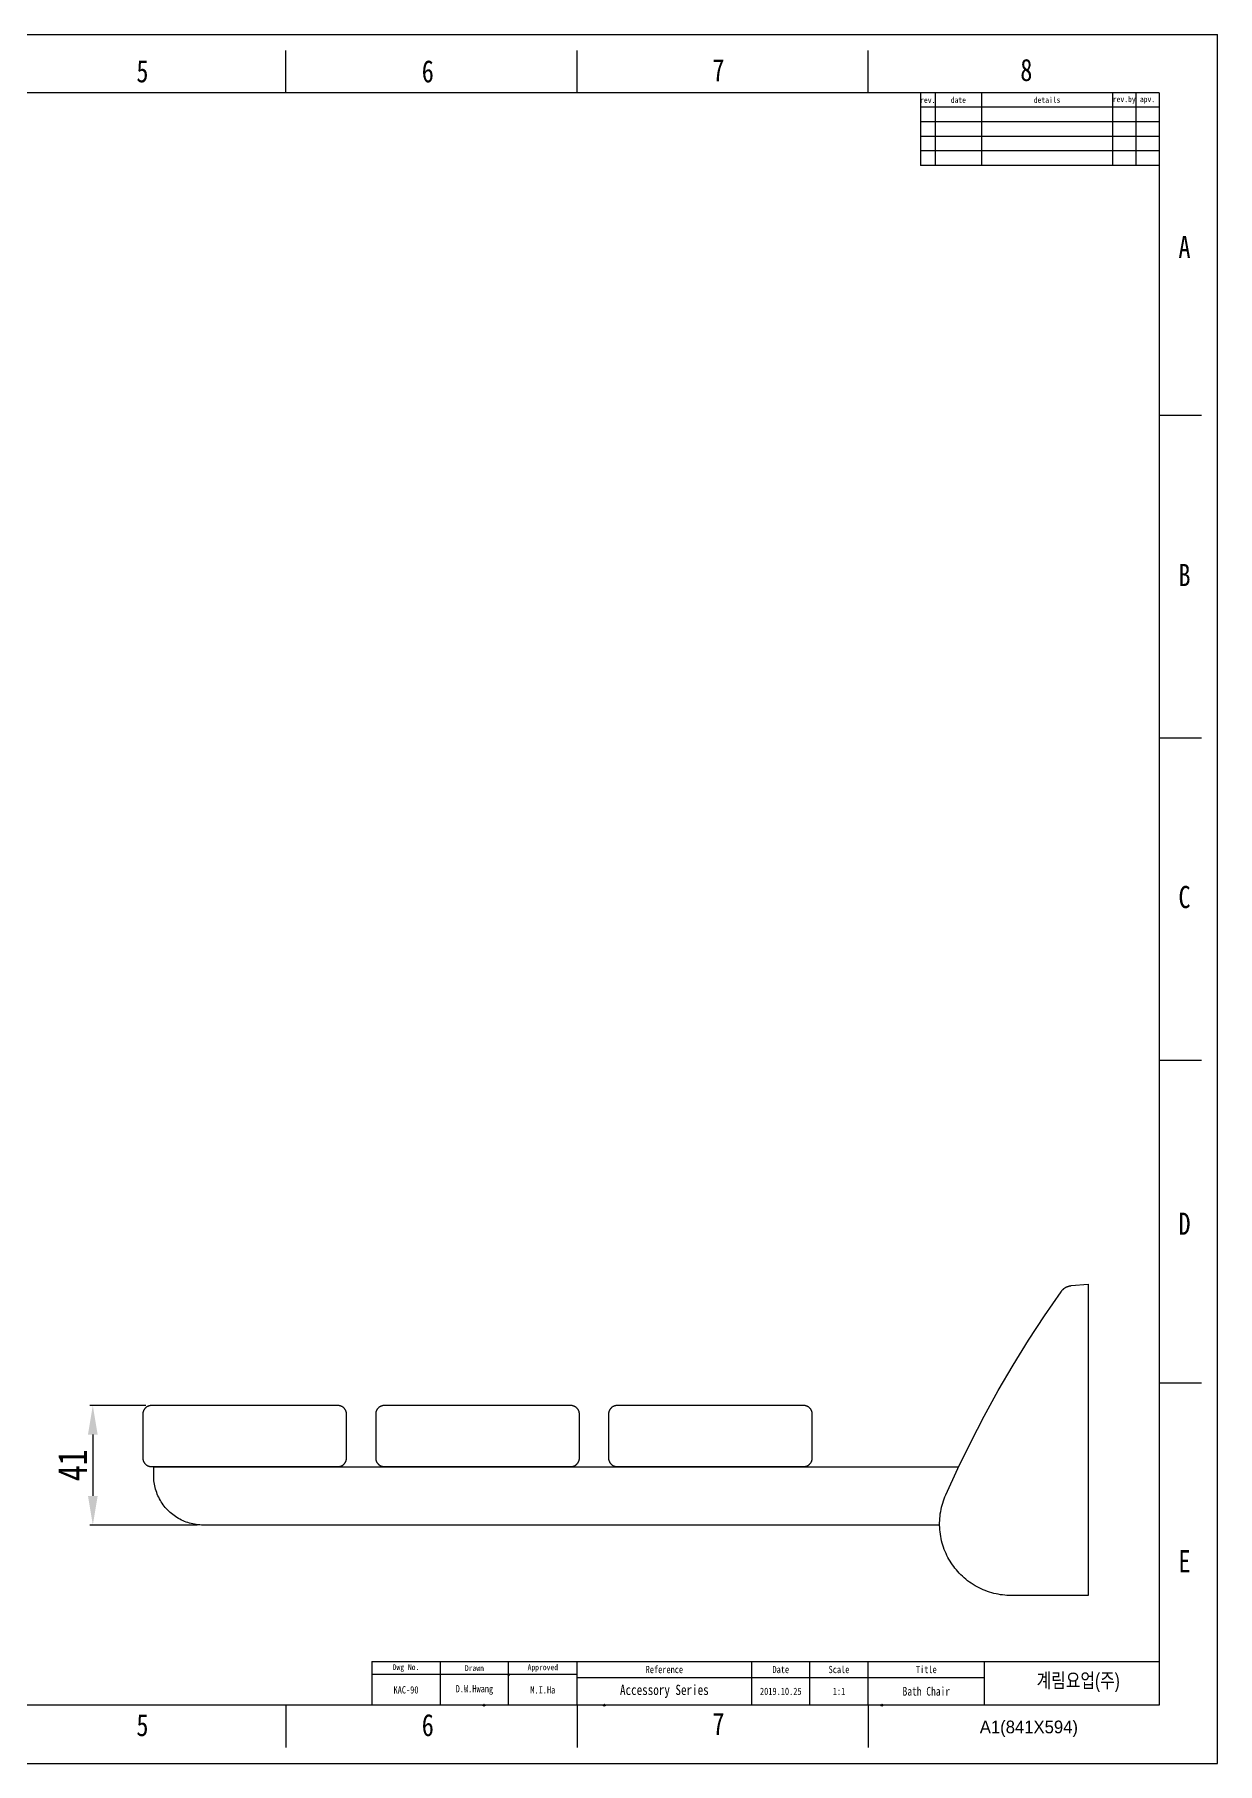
# Model space of a CAD drawing. Header units: millimetres. Extents: x 2782 to 3622, y -1206 to -612.
# Drawn here: x 3215 to 3622, y -1206 to -612 of the extents above; entities that cross this region are included whole.
import ezdxf

# ---------------------------------------------------------------- set-up
doc = ezdxf.new("R2010")
doc.units = ezdxf.units.MM
doc.header["$LTSCALE"] = 32.67
doc.header["$PDMODE"] = 3
doc.header["$PDSIZE"] = 0.3
doc.linetypes.add('CENTERX2', pattern=[101.6, 63.5, -12.7, 12.7, -12.7])
doc.layers.get('0').update_dxf_attribs({"linetype": 'CONTINUOUS'})
doc.layers.get('Defpoints').update_dxf_attribs({"linetype": 'CONTINUOUS'})
for name, color, linetype in [('5', 2, 'CONTINUOUS'), ('FORM', 7, 'CONTINUOUS'), ('TEXT', 2, 'CONTINUOUS')]:
    doc.layers.add(name, color=color, linetype=linetype)
doc.styles.add('ROMANS', font='Gulim.ttf')
doc.styles.get("Standard").update_dxf_attribs({"font": 'txt', "width": 0.8})
doc.dimstyles.new('DIMSTYLE_1', dxfattribs={"dimtxt": 3.5, "dimasz": 3.5, "dimexe": 1, "dimexo": 1, "dimgap": 1, "dimtad": 1, "dimzin": 0, "dimdsep": 46, "dimtxsty": 'Standard', "dimcen": 0, "dimclrd": 5, "dimclre": 5, "dimazin": 0, "dimtp": 0.3, "dimtm": 0.3, "dimtfac": 1, "dimtofl": 0, "dimtmove": 0, "dimatfit": 3, "dimfxl": 0, "dimtolj": 1, "dimtzin": 0, "dimarcsym": 0})

# ---------------------------------------------------------------- blocks, each defined once
blk = doc.blocks.new('*D334')
at = {"color": 3, "lineweight": -2}
for p, q in [((3253.39, -1083.48), (3234.22, -1083.48)), ((3235.22, -1093.48), (3235.22, -1114.56)), ((3271.13, -1124.56), (3234.22, -1124.56))]:
    blk.add_line(p, q, dxfattribs=at)
at = {"color": 3}
for points in [[(3233.55, -1093.48), (3236.88, -1093.48), (3235.22, -1083.48)], [(3233.55, -1114.56), (3236.88, -1114.56), (3235.22, -1124.56)]]:
    blk.add_solid(points, dxfattribs=at)
at = {"layer": 'Defpoints', "color": 0}
for p in [(3255.39, -1083.48), (3235.22, -1124.56), (3273.13, -1124.56)]:
    blk.add_point(p, dxfattribs=at)
at = {"color": 3, "insert": (3228.22, -1104.02), "char_height": 10, "attachment_point": 5, "rotation": 90}
blk.add_mtext('\\A1;41', dxfattribs=at)

msp = doc.modelspace()

# ---------------------------------------------------------------- linework, layer by layer
at = {"color": 7, "linetype": 'Continuous'}
for p, q in [((2781.57, -612.45), (3621.56, -612.45)), ((3621.56, -1206.45), (3621.56, -612.45)), ((3301.57, -632.45), (3301.57, -617.92)), ((3401.57, -632.45), (3401.57, -617.92)), ((3501.57, -632.45), (3501.57, -617.92)), ((3601.56, -632.45), (2801.57, -632.45)), ((3601.57, -743.25), (3616.1, -743.25)), ((3601.57, -854.05), (3616.1, -854.05)), ((3601.57, -964.85), (3616.11, -964.85)), ((3601.57, -1075.65), (3616.11, -1075.65)), ((3301.57, -1186.45), (3301.57, -1200.99)), ((3401.57, -1186.45), (3401.57, -1200.99)), ((3501.57, -1186.45), (3501.57, -1200.99)), ((2781.57, -1206.45), (3621.56, -1206.45))]:
    msp.add_line(p, q, dxfattribs=at)
at = {"linetype": 'Continuous'}
for p, q in [((3601.56, -632.45), (3601.56, -1186.45)), ((3601.56, -1186.45), (2801.57, -1186.45))]:
    msp.add_line(p, q, dxfattribs=at)
for p, q in [((3562.13, -1052.65), (3567.83, -1044.38)), ((3567.83, -1044.38), (3567.9, -1044.27)), ((3567.9, -1044.27), (3567.98, -1044.17)), ((3567.98, -1044.17), (3568.07, -1044.06)), ((3568.07, -1044.06), (3568.15, -1043.96)), ((3568.15, -1043.96), (3568.24, -1043.86)), ((3568.24, -1043.86), (3568.34, -1043.77)), ((3568.34, -1043.77), (3568.43, -1043.67)), ((3568.43, -1043.67), (3568.53, -1043.58)), ((3568.53, -1043.58), (3568.63, -1043.49)), ((3568.63, -1043.49), (3568.73, -1043.4)), ((3568.73, -1043.4), (3568.84, -1043.32)), ((3568.84, -1043.32), (3568.95, -1043.24)), ((3568.95, -1043.24), (3569.06, -1043.16)), ((3569.06, -1043.16), (3569.17, -1043.08)), ((3569.17, -1043.08), (3569.29, -1043.01)), ((3569.29, -1043.01), (3569.41, -1042.94)), ((3569.41, -1042.94), (3569.53, -1042.87)), ((3569.53, -1042.87), (3569.65, -1042.81)), ((3569.65, -1042.81), (3569.77, -1042.75)), ((3569.77, -1042.75), (3569.89, -1042.69)), ((3569.89, -1042.69), (3570.02, -1042.64)), ((3570.02, -1042.64), (3570.15, -1042.59)), ((3570.15, -1042.59), (3570.27, -1042.54)), ((3570.27, -1042.54), (3570.4, -1042.5)), ((3570.4, -1042.5), (3570.53, -1042.46)), ((3570.53, -1042.46), (3570.66, -1042.42)), ((3570.66, -1042.42), (3570.79, -1042.39)), ((3570.79, -1042.39), (3570.92, -1042.36)), ((3570.92, -1042.36), (3571.05, -1042.34)), ((3571.05, -1042.34), (3571.18, -1042.32)), ((3571.18, -1042.32), (3571.31, -1042.3)), ((3571.31, -1042.3), (3577.13, -1041.76)), ((3577.13, -1041.76), (3577.13, -1148.76)), ((3556.64, -1061.06), (3562.13, -1052.65)), ((3551.35, -1069.62), (3556.64, -1061.06)), ((3546.28, -1078.3), (3551.35, -1069.62)), ((3541.43, -1087.12), (3546.28, -1078.3)), ((3252.4, -1086.18), (3252.39, -1086.28)), ((3252.39, -1086.28), (3252.39, -1086.38)), ((3252.39, -1086.38), (3252.39, -1086.48)), ((3252.39, -1086.48), (3252.39, -1101.48)), ((3252.41, -1086.07), (3252.4, -1086.18)), ((3252.43, -1085.97), (3252.41, -1086.07)), ((3252.45, -1085.87), (3252.43, -1085.97)), ((3252.47, -1085.77), (3252.45, -1085.87)), ((3252.5, -1085.67), (3252.47, -1085.77)), ((3252.53, -1085.57), (3252.5, -1085.67)), ((3252.56, -1085.48), (3252.53, -1085.57)), ((3252.6, -1085.38), (3252.56, -1085.48)), ((3252.63, -1085.29), (3252.6, -1085.38)), ((3252.68, -1085.19), (3252.63, -1085.29)), ((3252.72, -1085.1), (3252.68, -1085.19)), ((3252.77, -1085.01), (3252.72, -1085.1)), ((3252.82, -1084.92), (3252.77, -1085.01)), ((3252.88, -1084.84), (3252.82, -1084.92)), ((3252.94, -1084.75), (3252.88, -1084.84)), ((3253, -1084.67), (3252.94, -1084.75)), ((3253.06, -1084.59), (3253, -1084.67)), ((3253.13, -1084.51), (3253.06, -1084.59)), ((3253.19, -1084.43), (3253.13, -1084.51)), ((3253.27, -1084.36), (3253.19, -1084.43)), ((3253.34, -1084.29), (3253.27, -1084.36)), ((3253.41, -1084.22), (3253.34, -1084.29)), ((3253.49, -1084.16), (3253.41, -1084.22)), ((3253.57, -1084.09), (3253.49, -1084.16)), ((3253.66, -1084.03), (3253.57, -1084.09)), ((3253.74, -1083.97), (3253.66, -1084.03)), ((3253.83, -1083.92), (3253.74, -1083.97)), ((3253.92, -1083.87), (3253.83, -1083.92)), ((3254.01, -1083.82), (3253.92, -1083.87)), ((3254.1, -1083.77), (3254.01, -1083.82)), ((3254.19, -1083.73), (3254.1, -1083.77)), ((3254.29, -1083.69), (3254.19, -1083.73)), ((3254.38, -1083.66), (3254.29, -1083.69)), ((3254.48, -1083.62), (3254.38, -1083.66)), ((3254.58, -1083.59), (3254.48, -1083.62)), ((3254.68, -1083.57), (3254.58, -1083.59)), ((3254.78, -1083.55), (3254.68, -1083.57)), ((3254.88, -1083.53), (3254.78, -1083.55)), ((3254.98, -1083.51), (3254.88, -1083.53)), ((3255.08, -1083.5), (3254.98, -1083.51)), ((3255.18, -1083.49), (3255.08, -1083.5)), ((3255.28, -1083.48), (3255.18, -1083.49)), ((3255.39, -1083.48), (3255.28, -1083.48)), ((3319.39, -1083.48), (3255.39, -1083.48)), ((3319.49, -1083.48), (3319.39, -1083.48)), ((3319.59, -1083.49), (3319.49, -1083.48)), ((3319.69, -1083.5), (3319.59, -1083.49)), ((3319.79, -1083.51), (3319.69, -1083.5)), ((3319.9, -1083.53), (3319.79, -1083.51)), ((3320, -1083.55), (3319.9, -1083.53)), ((3320.1, -1083.57), (3320, -1083.55)), ((3320.2, -1083.59), (3320.1, -1083.57)), ((3320.29, -1083.62), (3320.2, -1083.59)), ((3320.39, -1083.66), (3320.29, -1083.62)), ((3320.49, -1083.69), (3320.39, -1083.66)), ((3320.58, -1083.73), (3320.49, -1083.69)), ((3320.67, -1083.77), (3320.58, -1083.73)), ((3320.77, -1083.82), (3320.67, -1083.77)), ((3320.86, -1083.87), (3320.77, -1083.82)), ((3320.95, -1083.92), (3320.86, -1083.87)), ((3321.03, -1083.97), (3320.95, -1083.92)), ((3321.12, -1084.03), (3321.03, -1083.97)), ((3321.2, -1084.09), (3321.12, -1084.03)), ((3321.28, -1084.16), (3321.2, -1084.09)), ((3321.36, -1084.22), (3321.28, -1084.16)), ((3321.43, -1084.29), (3321.36, -1084.22)), ((3321.51, -1084.36), (3321.43, -1084.29)), ((3321.58, -1084.43), (3321.51, -1084.36)), ((3321.65, -1084.51), (3321.58, -1084.43)), ((3321.71, -1084.59), (3321.65, -1084.51)), ((3321.78, -1084.67), (3321.71, -1084.59)), ((3321.84, -1084.75), (3321.78, -1084.67)), ((3321.9, -1084.84), (3321.84, -1084.75)), ((3321.95, -1084.92), (3321.9, -1084.84)), ((3322, -1085.01), (3321.95, -1084.92)), ((3322.05, -1085.1), (3322, -1085.01)), ((3322.1, -1085.19), (3322.05, -1085.1)), ((3322.14, -1085.29), (3322.1, -1085.19)), ((3322.18, -1085.38), (3322.14, -1085.29)), ((3322.21, -1085.48), (3322.18, -1085.38)), ((3322.25, -1085.57), (3322.21, -1085.48)), ((3322.28, -1085.67), (3322.25, -1085.57)), ((3322.3, -1085.77), (3322.28, -1085.67)), ((3322.32, -1085.87), (3322.3, -1085.77)), ((3322.34, -1085.97), (3322.32, -1085.87)), ((3322.36, -1086.07), (3322.34, -1085.97)), ((3322.37, -1086.18), (3322.36, -1086.07)), ((3322.38, -1086.28), (3322.37, -1086.18)), ((3322.38, -1086.38), (3322.38, -1086.28)), ((3322.39, -1086.48), (3322.38, -1086.38)), ((3322.39, -1101.48), (3322.39, -1086.48)), ((3332.4, -1086.18), (3332.39, -1086.28)), ((3332.39, -1086.28), (3332.39, -1086.38)), ((3332.39, -1086.38), (3332.39, -1086.48)), ((3332.39, -1086.48), (3332.39, -1101.48)), ((3332.41, -1086.07), (3332.4, -1086.18)), ((3332.43, -1085.97), (3332.41, -1086.07)), ((3332.45, -1085.87), (3332.43, -1085.97)), ((3332.47, -1085.77), (3332.45, -1085.87)), ((3332.5, -1085.67), (3332.47, -1085.77)), ((3332.53, -1085.57), (3332.5, -1085.67)), ((3332.56, -1085.48), (3332.53, -1085.57)), ((3332.6, -1085.38), (3332.56, -1085.48)), ((3332.63, -1085.29), (3332.6, -1085.38)), ((3332.68, -1085.19), (3332.63, -1085.29)), ((3332.72, -1085.1), (3332.68, -1085.19)), ((3332.77, -1085.01), (3332.72, -1085.1)), ((3332.82, -1084.92), (3332.77, -1085.01)), ((3332.88, -1084.84), (3332.82, -1084.92)), ((3332.94, -1084.75), (3332.88, -1084.84)), ((3333, -1084.67), (3332.94, -1084.75)), ((3333.06, -1084.59), (3333, -1084.67)), ((3333.13, -1084.51), (3333.06, -1084.59)), ((3333.19, -1084.43), (3333.13, -1084.51)), ((3333.27, -1084.36), (3333.19, -1084.43)), ((3333.34, -1084.29), (3333.27, -1084.36)), ((3333.41, -1084.22), (3333.34, -1084.29)), ((3333.49, -1084.16), (3333.41, -1084.22)), ((3333.57, -1084.09), (3333.49, -1084.16)), ((3333.66, -1084.03), (3333.57, -1084.09)), ((3333.74, -1083.97), (3333.66, -1084.03)), ((3333.83, -1083.92), (3333.74, -1083.97)), ((3333.92, -1083.87), (3333.83, -1083.92)), ((3334.01, -1083.82), (3333.92, -1083.87)), ((3334.1, -1083.77), (3334.01, -1083.82)), ((3334.19, -1083.73), (3334.1, -1083.77)), ((3334.29, -1083.69), (3334.19, -1083.73)), ((3334.38, -1083.66), (3334.29, -1083.69)), ((3334.48, -1083.62), (3334.38, -1083.66)), ((3334.58, -1083.59), (3334.48, -1083.62)), ((3334.68, -1083.57), (3334.58, -1083.59)), ((3334.78, -1083.55), (3334.68, -1083.57)), ((3334.88, -1083.53), (3334.78, -1083.55)), ((3334.98, -1083.51), (3334.88, -1083.53)), ((3335.08, -1083.5), (3334.98, -1083.51)), ((3335.18, -1083.49), (3335.08, -1083.5)), ((3335.28, -1083.48), (3335.18, -1083.49)), ((3335.39, -1083.48), (3335.28, -1083.48)), ((3399.39, -1083.48), (3335.39, -1083.48)), ((3399.49, -1083.48), (3399.39, -1083.48)), ((3399.59, -1083.49), (3399.49, -1083.48)), ((3399.69, -1083.5), (3399.59, -1083.49)), ((3399.79, -1083.51), (3399.69, -1083.5)), ((3399.9, -1083.53), (3399.79, -1083.51)), ((3400, -1083.55), (3399.9, -1083.53)), ((3400.1, -1083.57), (3400, -1083.55)), ((3400.2, -1083.59), (3400.1, -1083.57)), ((3400.29, -1083.62), (3400.2, -1083.59)), ((3400.39, -1083.66), (3400.29, -1083.62)), ((3400.49, -1083.69), (3400.39, -1083.66)), ((3400.58, -1083.73), (3400.49, -1083.69)), ((3400.67, -1083.77), (3400.58, -1083.73)), ((3400.77, -1083.82), (3400.67, -1083.77)), ((3400.86, -1083.87), (3400.77, -1083.82)), ((3400.95, -1083.92), (3400.86, -1083.87)), ((3401.03, -1083.97), (3400.95, -1083.92)), ((3401.12, -1084.03), (3401.03, -1083.97)), ((3401.2, -1084.09), (3401.12, -1084.03)), ((3401.28, -1084.16), (3401.2, -1084.09)), ((3401.36, -1084.22), (3401.28, -1084.16)), ((3401.43, -1084.29), (3401.36, -1084.22)), ((3401.51, -1084.36), (3401.43, -1084.29)), ((3401.58, -1084.43), (3401.51, -1084.36)), ((3401.65, -1084.51), (3401.58, -1084.43)), ((3401.71, -1084.59), (3401.65, -1084.51)), ((3401.78, -1084.67), (3401.71, -1084.59)), ((3401.84, -1084.75), (3401.78, -1084.67)), ((3401.9, -1084.84), (3401.84, -1084.75)), ((3401.95, -1084.92), (3401.9, -1084.84)), ((3402, -1085.01), (3401.95, -1084.92)), ((3402.05, -1085.1), (3402, -1085.01)), ((3402.1, -1085.19), (3402.05, -1085.1)), ((3402.14, -1085.29), (3402.1, -1085.19)), ((3402.18, -1085.38), (3402.14, -1085.29)), ((3402.21, -1085.48), (3402.18, -1085.38)), ((3402.25, -1085.57), (3402.21, -1085.48)), ((3402.28, -1085.67), (3402.25, -1085.57)), ((3402.3, -1085.77), (3402.28, -1085.67)), ((3402.32, -1085.87), (3402.3, -1085.77)), ((3402.34, -1085.97), (3402.32, -1085.87)), ((3402.36, -1086.07), (3402.34, -1085.97)), ((3402.37, -1086.18), (3402.36, -1086.07)), ((3402.38, -1086.28), (3402.37, -1086.18)), ((3402.38, -1086.38), (3402.38, -1086.28)), ((3402.39, -1086.48), (3402.38, -1086.38)), ((3402.39, -1101.48), (3402.39, -1086.48)), ((3412.4, -1086.18), (3412.39, -1086.28)), ((3412.39, -1086.28), (3412.39, -1086.38)), ((3412.39, -1086.38), (3412.39, -1086.48)), ((3412.39, -1086.48), (3412.39, -1101.48)), ((3412.41, -1086.07), (3412.4, -1086.18)), ((3412.43, -1085.97), (3412.41, -1086.07)), ((3412.45, -1085.87), (3412.43, -1085.97)), ((3412.47, -1085.77), (3412.45, -1085.87)), ((3412.5, -1085.67), (3412.47, -1085.77)), ((3412.53, -1085.57), (3412.5, -1085.67)), ((3412.56, -1085.48), (3412.53, -1085.57)), ((3412.6, -1085.38), (3412.56, -1085.48)), ((3412.63, -1085.29), (3412.6, -1085.38)), ((3412.68, -1085.19), (3412.63, -1085.29)), ((3412.72, -1085.1), (3412.68, -1085.19)), ((3412.77, -1085.01), (3412.72, -1085.1)), ((3412.82, -1084.92), (3412.77, -1085.01)), ((3412.88, -1084.84), (3412.82, -1084.92)), ((3412.94, -1084.75), (3412.88, -1084.84)), ((3413, -1084.67), (3412.94, -1084.75)), ((3413.06, -1084.59), (3413, -1084.67)), ((3413.13, -1084.51), (3413.06, -1084.59)), ((3413.19, -1084.43), (3413.13, -1084.51)), ((3413.27, -1084.36), (3413.19, -1084.43)), ((3413.34, -1084.29), (3413.27, -1084.36)), ((3413.41, -1084.22), (3413.34, -1084.29)), ((3413.49, -1084.16), (3413.41, -1084.22)), ((3413.57, -1084.09), (3413.49, -1084.16)), ((3413.66, -1084.03), (3413.57, -1084.09)), ((3413.74, -1083.97), (3413.66, -1084.03)), ((3413.83, -1083.92), (3413.74, -1083.97)), ((3413.92, -1083.87), (3413.83, -1083.92)), ((3414.01, -1083.82), (3413.92, -1083.87)), ((3414.1, -1083.77), (3414.01, -1083.82)), ((3414.19, -1083.73), (3414.1, -1083.77)), ((3414.29, -1083.69), (3414.19, -1083.73)), ((3414.38, -1083.66), (3414.29, -1083.69)), ((3414.48, -1083.62), (3414.38, -1083.66)), ((3414.58, -1083.59), (3414.48, -1083.62)), ((3414.68, -1083.57), (3414.58, -1083.59)), ((3414.78, -1083.55), (3414.68, -1083.57)), ((3414.88, -1083.53), (3414.78, -1083.55)), ((3414.98, -1083.51), (3414.88, -1083.53)), ((3415.08, -1083.5), (3414.98, -1083.51)), ((3415.18, -1083.49), (3415.08, -1083.5)), ((3415.28, -1083.48), (3415.18, -1083.49)), ((3415.39, -1083.48), (3415.28, -1083.48)), ((3479.39, -1083.48), (3415.39, -1083.48)), ((3479.49, -1083.48), (3479.39, -1083.48)), ((3479.59, -1083.49), (3479.49, -1083.48)), ((3479.69, -1083.5), (3479.59, -1083.49)), ((3479.79, -1083.51), (3479.69, -1083.5)), ((3479.9, -1083.53), (3479.79, -1083.51)), ((3480, -1083.55), (3479.9, -1083.53)), ((3480.1, -1083.57), (3480, -1083.55)), ((3480.2, -1083.59), (3480.1, -1083.57)), ((3480.29, -1083.62), (3480.2, -1083.59)), ((3480.39, -1083.66), (3480.29, -1083.62)), ((3480.49, -1083.69), (3480.39, -1083.66)), ((3480.58, -1083.73), (3480.49, -1083.69)), ((3480.67, -1083.77), (3480.58, -1083.73)), ((3480.77, -1083.82), (3480.67, -1083.77)), ((3480.86, -1083.87), (3480.77, -1083.82)), ((3480.95, -1083.92), (3480.86, -1083.87)), ((3481.03, -1083.97), (3480.95, -1083.92)), ((3481.12, -1084.03), (3481.03, -1083.97)), ((3481.2, -1084.09), (3481.12, -1084.03)), ((3481.28, -1084.16), (3481.2, -1084.09)), ((3481.36, -1084.22), (3481.28, -1084.16)), ((3481.43, -1084.29), (3481.36, -1084.22)), ((3481.51, -1084.36), (3481.43, -1084.29)), ((3481.58, -1084.43), (3481.51, -1084.36)), ((3481.65, -1084.51), (3481.58, -1084.43)), ((3481.71, -1084.59), (3481.65, -1084.51)), ((3481.78, -1084.67), (3481.71, -1084.59)), ((3481.84, -1084.75), (3481.78, -1084.67)), ((3481.9, -1084.84), (3481.84, -1084.75)), ((3481.95, -1084.92), (3481.9, -1084.84)), ((3482, -1085.01), (3481.95, -1084.92)), ((3482.05, -1085.1), (3482, -1085.01)), ((3482.1, -1085.19), (3482.05, -1085.1)), ((3482.14, -1085.29), (3482.1, -1085.19)), ((3482.18, -1085.38), (3482.14, -1085.29)), ((3482.21, -1085.48), (3482.18, -1085.38)), ((3482.25, -1085.57), (3482.21, -1085.48)), ((3482.28, -1085.67), (3482.25, -1085.57)), ((3482.3, -1085.77), (3482.28, -1085.67)), ((3482.32, -1085.87), (3482.3, -1085.77)), ((3482.34, -1085.97), (3482.32, -1085.87)), ((3482.36, -1086.07), (3482.34, -1085.97)), ((3482.37, -1086.18), (3482.36, -1086.07)), ((3482.38, -1086.28), (3482.37, -1086.18)), ((3482.38, -1086.38), (3482.38, -1086.28)), ((3482.39, -1086.48), (3482.38, -1086.38)), ((3482.39, -1101.48), (3482.39, -1086.48)), ((3536.8, -1096.04), (3541.43, -1087.12)), ((3532.4, -1105.08), (3536.8, -1096.04)), ((3252.39, -1101.48), (3252.39, -1101.58)), ((3252.39, -1101.58), (3252.39, -1101.69)), ((3252.39, -1101.69), (3252.4, -1101.79)), ((3252.4, -1101.79), (3252.41, -1101.89)), ((3252.41, -1101.89), (3252.43, -1101.99)), ((3252.43, -1101.99), (3252.45, -1102.09)), ((3252.45, -1102.09), (3252.47, -1102.19)), ((3252.47, -1102.19), (3252.5, -1102.29)), ((3252.5, -1102.29), (3252.53, -1102.39)), ((3252.53, -1102.39), (3252.56, -1102.49)), ((3252.56, -1102.49), (3252.6, -1102.58)), ((3252.6, -1102.58), (3252.63, -1102.68)), ((3252.63, -1102.68), (3252.68, -1102.77)), ((3252.68, -1102.77), (3252.72, -1102.86)), ((3252.72, -1102.86), (3252.77, -1102.95)), ((3252.77, -1102.95), (3252.82, -1103.04)), ((3252.82, -1103.04), (3252.88, -1103.13)), ((3252.88, -1103.13), (3252.94, -1103.21)), ((3252.94, -1103.21), (3253, -1103.3)), ((3253, -1103.3), (3253.06, -1103.38)), ((3253.06, -1103.38), (3253.13, -1103.45)), ((3253.13, -1103.45), (3253.19, -1103.53)), ((3253.19, -1103.53), (3253.27, -1103.6)), ((3253.27, -1103.6), (3253.34, -1103.67)), ((3253.34, -1103.67), (3253.41, -1103.74)), ((3253.41, -1103.74), (3253.49, -1103.81)), ((3253.49, -1103.81), (3253.57, -1103.87)), ((3253.57, -1103.87), (3253.66, -1103.93)), ((3253.66, -1103.93), (3253.74, -1103.99)), ((3253.74, -1103.99), (3253.83, -1104.05)), ((3253.83, -1104.05), (3253.92, -1104.1)), ((3253.92, -1104.1), (3254.01, -1104.15)), ((3254.01, -1104.15), (3254.1, -1104.19)), ((3254.1, -1104.19), (3254.19, -1104.23)), ((3254.19, -1104.23), (3254.29, -1104.27)), ((3254.29, -1104.27), (3254.38, -1104.31)), ((3254.38, -1104.31), (3254.48, -1104.34)), ((3254.48, -1104.34), (3254.58, -1104.37)), ((3254.58, -1104.37), (3254.68, -1104.4)), ((3254.68, -1104.4), (3254.78, -1104.42)), ((3254.78, -1104.42), (3254.88, -1104.44)), ((3254.88, -1104.44), (3254.98, -1104.45)), ((3254.98, -1104.45), (3255.08, -1104.47)), ((3255.08, -1104.47), (3255.18, -1104.48)), ((3255.18, -1104.48), (3255.28, -1104.48)), ((3255.28, -1104.48), (3255.39, -1104.48)), ((3255.39, -1104.48), (3319.39, -1104.48)), ((3256.13, -1107.56), (3256.13, -1104.56)), ((3256.13, -1104.56), (3532.64, -1104.56)), ((3319.39, -1104.48), (3319.49, -1104.48)), ((3319.49, -1104.48), (3319.59, -1104.48)), ((3319.59, -1104.48), (3319.69, -1104.47)), ((3319.69, -1104.47), (3319.79, -1104.45)), ((3319.79, -1104.45), (3319.9, -1104.44)), ((3319.9, -1104.44), (3320, -1104.42)), ((3320, -1104.42), (3320.1, -1104.4)), ((3320.1, -1104.4), (3320.2, -1104.37)), ((3320.2, -1104.37), (3320.29, -1104.34)), ((3320.29, -1104.34), (3320.39, -1104.31)), ((3320.39, -1104.31), (3320.49, -1104.27)), ((3320.49, -1104.27), (3320.58, -1104.23)), ((3320.58, -1104.23), (3320.67, -1104.19)), ((3320.67, -1104.19), (3320.77, -1104.15)), ((3320.77, -1104.15), (3320.86, -1104.1)), ((3320.86, -1104.1), (3320.95, -1104.05)), ((3320.95, -1104.05), (3321.03, -1103.99)), ((3321.03, -1103.99), (3321.12, -1103.93)), ((3321.12, -1103.93), (3321.2, -1103.87)), ((3321.2, -1103.87), (3321.28, -1103.81)), ((3321.28, -1103.81), (3321.36, -1103.74)), ((3321.36, -1103.74), (3321.43, -1103.67)), ((3321.43, -1103.67), (3321.51, -1103.6)), ((3321.51, -1103.6), (3321.58, -1103.53)), ((3321.58, -1103.53), (3321.65, -1103.45)), ((3321.65, -1103.45), (3321.71, -1103.38)), ((3321.71, -1103.38), (3321.78, -1103.3)), ((3321.78, -1103.3), (3321.84, -1103.21)), ((3321.84, -1103.21), (3321.9, -1103.13)), ((3321.9, -1103.13), (3321.95, -1103.04)), ((3321.95, -1103.04), (3322, -1102.95)), ((3322, -1102.95), (3322.05, -1102.86)), ((3322.05, -1102.86), (3322.1, -1102.77)), ((3322.1, -1102.77), (3322.14, -1102.68)), ((3322.14, -1102.68), (3322.18, -1102.58)), ((3322.18, -1102.58), (3322.21, -1102.49)), ((3322.21, -1102.49), (3322.25, -1102.39)), ((3322.25, -1102.39), (3322.28, -1102.29)), ((3322.28, -1102.29), (3322.3, -1102.19)), ((3322.3, -1102.19), (3322.32, -1102.09)), ((3322.32, -1102.09), (3322.34, -1101.99)), ((3322.34, -1101.99), (3322.36, -1101.89)), ((3322.36, -1101.89), (3322.37, -1101.79)), ((3322.37, -1101.79), (3322.38, -1101.69)), ((3322.38, -1101.58), (3322.39, -1101.48)), ((3322.38, -1101.69), (3322.38, -1101.58)), ((3332.39, -1101.48), (3332.39, -1101.58)), ((3332.39, -1101.58), (3332.39, -1101.69)), ((3332.39, -1101.69), (3332.4, -1101.79)), ((3332.4, -1101.79), (3332.41, -1101.89)), ((3332.41, -1101.89), (3332.43, -1101.99)), ((3332.43, -1101.99), (3332.45, -1102.09)), ((3332.45, -1102.09), (3332.47, -1102.19)), ((3332.47, -1102.19), (3332.5, -1102.29)), ((3332.5, -1102.29), (3332.53, -1102.39)), ((3332.53, -1102.39), (3332.56, -1102.49)), ((3332.56, -1102.49), (3332.6, -1102.58)), ((3332.6, -1102.58), (3332.63, -1102.68)), ((3332.63, -1102.68), (3332.68, -1102.77)), ((3332.68, -1102.77), (3332.72, -1102.86)), ((3332.72, -1102.86), (3332.77, -1102.95)), ((3332.77, -1102.95), (3332.82, -1103.04)), ((3332.82, -1103.04), (3332.88, -1103.13)), ((3332.88, -1103.13), (3332.94, -1103.21)), ((3332.94, -1103.21), (3333, -1103.3)), ((3333, -1103.3), (3333.06, -1103.38)), ((3333.06, -1103.38), (3333.13, -1103.45)), ((3333.13, -1103.45), (3333.19, -1103.53)), ((3333.19, -1103.53), (3333.27, -1103.6)), ((3333.27, -1103.6), (3333.34, -1103.67)), ((3333.34, -1103.67), (3333.41, -1103.74)), ((3333.41, -1103.74), (3333.49, -1103.81)), ((3333.49, -1103.81), (3333.57, -1103.87)), ((3333.57, -1103.87), (3333.66, -1103.93)), ((3333.66, -1103.93), (3333.74, -1103.99)), ((3333.74, -1103.99), (3333.83, -1104.05)), ((3333.83, -1104.05), (3333.92, -1104.1)), ((3333.92, -1104.1), (3334.01, -1104.15)), ((3334.01, -1104.15), (3334.1, -1104.19)), ((3334.1, -1104.19), (3334.19, -1104.23)), ((3334.19, -1104.23), (3334.29, -1104.27)), ((3334.29, -1104.27), (3334.38, -1104.31)), ((3334.38, -1104.31), (3334.48, -1104.34)), ((3334.48, -1104.34), (3334.58, -1104.37)), ((3334.58, -1104.37), (3334.68, -1104.4)), ((3334.68, -1104.4), (3334.78, -1104.42)), ((3334.78, -1104.42), (3334.88, -1104.44)), ((3334.88, -1104.44), (3334.98, -1104.45)), ((3334.98, -1104.45), (3335.08, -1104.47)), ((3335.08, -1104.47), (3335.18, -1104.48)), ((3335.18, -1104.48), (3335.28, -1104.48)), ((3335.28, -1104.48), (3335.39, -1104.48)), ((3335.39, -1104.48), (3399.39, -1104.48)), ((3399.39, -1104.48), (3399.49, -1104.48)), ((3399.49, -1104.48), (3399.59, -1104.48)), ((3399.59, -1104.48), (3399.69, -1104.47)), ((3399.69, -1104.47), (3399.79, -1104.45)), ((3399.79, -1104.45), (3399.9, -1104.44)), ((3399.9, -1104.44), (3400, -1104.42)), ((3400, -1104.42), (3400.1, -1104.4)), ((3400.1, -1104.4), (3400.2, -1104.37)), ((3400.2, -1104.37), (3400.29, -1104.34)), ((3400.29, -1104.34), (3400.39, -1104.31)), ((3400.39, -1104.31), (3400.49, -1104.27)), ((3400.49, -1104.27), (3400.58, -1104.23)), ((3400.58, -1104.23), (3400.67, -1104.19)), ((3400.67, -1104.19), (3400.77, -1104.15)), ((3400.77, -1104.15), (3400.86, -1104.1)), ((3400.86, -1104.1), (3400.95, -1104.05)), ((3400.95, -1104.05), (3401.03, -1103.99)), ((3401.03, -1103.99), (3401.12, -1103.93)), ((3401.12, -1103.93), (3401.2, -1103.87)), ((3401.2, -1103.87), (3401.28, -1103.81)), ((3401.28, -1103.81), (3401.36, -1103.74)), ((3401.36, -1103.74), (3401.43, -1103.67)), ((3401.43, -1103.67), (3401.51, -1103.6)), ((3401.51, -1103.6), (3401.58, -1103.53)), ((3401.58, -1103.53), (3401.65, -1103.45)), ((3401.65, -1103.45), (3401.71, -1103.38)), ((3401.71, -1103.38), (3401.78, -1103.3)), ((3401.78, -1103.3), (3401.84, -1103.21)), ((3401.84, -1103.21), (3401.9, -1103.13)), ((3401.9, -1103.13), (3401.95, -1103.04)), ((3401.95, -1103.04), (3402, -1102.95)), ((3402, -1102.95), (3402.05, -1102.86)), ((3402.05, -1102.86), (3402.1, -1102.77)), ((3402.1, -1102.77), (3402.14, -1102.68)), ((3402.14, -1102.68), (3402.18, -1102.58)), ((3402.18, -1102.58), (3402.21, -1102.49)), ((3402.21, -1102.49), (3402.25, -1102.39)), ((3402.25, -1102.39), (3402.28, -1102.29)), ((3402.28, -1102.29), (3402.3, -1102.19)), ((3402.3, -1102.19), (3402.32, -1102.09)), ((3402.32, -1102.09), (3402.34, -1101.99)), ((3402.34, -1101.99), (3402.36, -1101.89)), ((3402.36, -1101.89), (3402.37, -1101.79)), ((3402.37, -1101.79), (3402.38, -1101.69)), ((3402.38, -1101.58), (3402.39, -1101.48)), ((3402.38, -1101.69), (3402.38, -1101.58)), ((3412.39, -1101.48), (3412.39, -1101.58)), ((3412.39, -1101.58), (3412.39, -1101.69)), ((3412.39, -1101.69), (3412.4, -1101.79)), ((3412.4, -1101.79), (3412.41, -1101.89)), ((3412.41, -1101.89), (3412.43, -1101.99)), ((3412.43, -1101.99), (3412.45, -1102.09)), ((3412.45, -1102.09), (3412.47, -1102.19)), ((3412.47, -1102.19), (3412.5, -1102.29)), ((3412.5, -1102.29), (3412.53, -1102.39)), ((3412.53, -1102.39), (3412.56, -1102.49)), ((3412.56, -1102.49), (3412.6, -1102.58)), ((3412.6, -1102.58), (3412.63, -1102.68)), ((3412.63, -1102.68), (3412.68, -1102.77)), ((3412.68, -1102.77), (3412.72, -1102.86)), ((3412.72, -1102.86), (3412.77, -1102.95)), ((3412.77, -1102.95), (3412.82, -1103.04)), ((3412.82, -1103.04), (3412.88, -1103.13)), ((3412.88, -1103.13), (3412.94, -1103.21)), ((3412.94, -1103.21), (3413, -1103.3)), ((3413, -1103.3), (3413.06, -1103.38)), ((3413.06, -1103.38), (3413.13, -1103.45)), ((3413.13, -1103.45), (3413.19, -1103.53)), ((3413.19, -1103.53), (3413.27, -1103.6)), ((3413.27, -1103.6), (3413.34, -1103.67)), ((3413.34, -1103.67), (3413.41, -1103.74)), ((3413.41, -1103.74), (3413.49, -1103.81)), ((3413.49, -1103.81), (3413.57, -1103.87)), ((3413.57, -1103.87), (3413.66, -1103.93)), ((3413.66, -1103.93), (3413.74, -1103.99)), ((3413.74, -1103.99), (3413.83, -1104.05)), ((3413.83, -1104.05), (3413.92, -1104.1)), ((3413.92, -1104.1), (3414.01, -1104.15)), ((3414.01, -1104.15), (3414.1, -1104.19)), ((3414.1, -1104.19), (3414.19, -1104.23)), ((3414.19, -1104.23), (3414.29, -1104.27)), ((3414.29, -1104.27), (3414.38, -1104.31)), ((3414.38, -1104.31), (3414.48, -1104.34)), ((3414.48, -1104.34), (3414.58, -1104.37)), ((3414.58, -1104.37), (3414.68, -1104.4)), ((3414.68, -1104.4), (3414.78, -1104.42)), ((3414.78, -1104.42), (3414.88, -1104.44)), ((3414.88, -1104.44), (3414.98, -1104.45)), ((3414.98, -1104.45), (3415.08, -1104.47)), ((3415.08, -1104.47), (3415.18, -1104.48)), ((3415.18, -1104.48), (3415.28, -1104.48)), ((3415.28, -1104.48), (3415.39, -1104.48)), ((3415.39, -1104.48), (3479.39, -1104.48)), ((3479.39, -1104.48), (3479.49, -1104.48)), ((3479.49, -1104.48), (3479.59, -1104.48)), ((3479.59, -1104.48), (3479.69, -1104.47)), ((3479.69, -1104.47), (3479.79, -1104.45)), ((3479.79, -1104.45), (3479.9, -1104.44)), ((3479.9, -1104.44), (3480, -1104.42)), ((3480, -1104.42), (3480.1, -1104.4)), ((3480.1, -1104.4), (3480.2, -1104.37)), ((3480.2, -1104.37), (3480.29, -1104.34)), ((3480.29, -1104.34), (3480.39, -1104.31)), ((3480.39, -1104.31), (3480.49, -1104.27)), ((3480.49, -1104.27), (3480.58, -1104.23)), ((3480.58, -1104.23), (3480.67, -1104.19)), ((3480.67, -1104.19), (3480.77, -1104.15)), ((3480.77, -1104.15), (3480.86, -1104.1)), ((3480.86, -1104.1), (3480.95, -1104.05)), ((3480.95, -1104.05), (3481.03, -1103.99)), ((3481.03, -1103.99), (3481.12, -1103.93)), ((3481.12, -1103.93), (3481.2, -1103.87)), ((3481.2, -1103.87), (3481.28, -1103.81)), ((3481.28, -1103.81), (3481.36, -1103.74)), ((3481.36, -1103.74), (3481.43, -1103.67)), ((3481.43, -1103.67), (3481.51, -1103.6)), ((3481.51, -1103.6), (3481.58, -1103.53)), ((3481.58, -1103.53), (3481.65, -1103.45)), ((3481.65, -1103.45), (3481.71, -1103.38)), ((3481.71, -1103.38), (3481.78, -1103.3)), ((3481.78, -1103.3), (3481.84, -1103.21)), ((3481.84, -1103.21), (3481.9, -1103.13)), ((3481.9, -1103.13), (3481.95, -1103.04)), ((3481.95, -1103.04), (3482, -1102.95)), ((3482, -1102.95), (3482.05, -1102.86)), ((3482.05, -1102.86), (3482.1, -1102.77)), ((3482.1, -1102.77), (3482.14, -1102.68)), ((3482.14, -1102.68), (3482.18, -1102.58)), ((3482.18, -1102.58), (3482.21, -1102.49)), ((3482.21, -1102.49), (3482.25, -1102.39)), ((3482.25, -1102.39), (3482.28, -1102.29)), ((3482.28, -1102.29), (3482.3, -1102.19)), ((3482.3, -1102.19), (3482.32, -1102.09)), ((3482.32, -1102.09), (3482.34, -1101.99)), ((3482.34, -1101.99), (3482.36, -1101.89)), ((3482.36, -1101.89), (3482.37, -1101.79)), ((3482.37, -1101.79), (3482.38, -1101.69)), ((3482.38, -1101.58), (3482.39, -1101.48)), ((3482.38, -1101.69), (3482.38, -1101.58)), ((3256.14, -1108.15), (3256.13, -1107.56)), ((3256.17, -1108.74), (3256.14, -1108.15)), ((3256.22, -1109.33), (3256.17, -1108.74)), ((3256.29, -1109.92), (3256.22, -1109.33)), ((3256.39, -1110.51), (3256.29, -1109.92)), ((3256.5, -1111.09), (3256.39, -1110.51)), ((3528.23, -1114.21), (3532.4, -1105.08)), ((3256.63, -1111.67), (3256.5, -1111.09)), ((3256.79, -1112.24), (3256.63, -1111.67)), ((3256.96, -1112.81), (3256.79, -1112.24)), ((3257.15, -1113.37), (3256.96, -1112.81)), ((3257.37, -1113.93), (3257.15, -1113.37)), ((3257.6, -1114.47), (3257.37, -1113.93)), ((3257.85, -1115.01), (3257.6, -1114.47)), ((3258.12, -1115.54), (3257.85, -1115.01)), ((3258.41, -1116.06), (3258.12, -1115.54)), ((3258.71, -1116.57), (3258.41, -1116.06)), ((3259.04, -1117.06), (3258.71, -1116.57)), ((3527.19, -1117), (3527.42, -1116.28)), ((3527.42, -1116.28), (3527.67, -1115.58)), ((3527.67, -1115.58), (3527.94, -1114.89)), ((3527.94, -1114.89), (3528.23, -1114.21)), ((3259.38, -1117.55), (3259.04, -1117.06)), ((3259.73, -1118.02), (3259.38, -1117.55)), ((3260.11, -1118.48), (3259.73, -1118.02)), ((3260.5, -1118.93), (3260.11, -1118.48)), ((3260.9, -1119.37), (3260.5, -1118.93)), ((3261.32, -1119.79), (3260.9, -1119.37)), ((3261.75, -1120.19), (3261.32, -1119.79)), ((3262.2, -1120.58), (3261.75, -1120.19)), ((3262.66, -1120.95), (3262.2, -1120.58)), ((3263.14, -1121.31), (3262.66, -1120.95)), ((3263.62, -1121.65), (3263.14, -1121.31)), ((3264.12, -1121.97), (3263.62, -1121.65)), ((3264.63, -1122.28), (3264.12, -1121.97)), ((3265.15, -1122.57), (3264.63, -1122.28)), ((3265.68, -1122.84), (3265.15, -1122.57)), ((3526.15, -1123.02), (3526.2, -1122.25)), ((3526.2, -1122.25), (3526.27, -1121.48)), ((3526.27, -1121.48), (3526.37, -1120.71)), ((3526.37, -1120.71), (3526.49, -1119.95)), ((3526.49, -1119.95), (3526.63, -1119.2)), ((3526.63, -1119.2), (3526.8, -1118.46)), ((3526.8, -1118.46), (3526.98, -1117.72)), ((3526.98, -1117.72), (3527.19, -1117)), ((3266.21, -1123.09), (3265.68, -1122.84)), ((3266.76, -1123.32), (3266.21, -1123.09)), ((3267.31, -1123.53), (3266.76, -1123.32)), ((3267.88, -1123.73), (3267.31, -1123.53)), ((3268.44, -1123.9), (3267.88, -1123.73)), ((3269.02, -1124.05), (3268.44, -1123.9)), ((3269.59, -1124.19), (3269.02, -1124.05)), ((3270.18, -1124.3), (3269.59, -1124.19)), ((3270.76, -1124.39), (3270.18, -1124.3)), ((3271.35, -1124.46), (3270.76, -1124.39)), ((3271.94, -1124.52), (3271.35, -1124.46)), ((3272.54, -1124.55), (3271.94, -1124.52)), ((3273.13, -1124.56), (3272.54, -1124.55)), ((3526.13, -1124.56), (3273.13, -1124.56)), ((3526.13, -1123.8), (3526.15, -1123.02)), ((3526.13, -1124.58), (3526.13, -1123.8)), ((3526.16, -1125.36), (3526.13, -1124.58)), ((3526.21, -1126.14), (3526.16, -1125.36)), ((3526.28, -1126.91), (3526.21, -1126.14)), ((3526.38, -1127.69), (3526.28, -1126.91)), ((3526.51, -1128.45), (3526.38, -1127.69)), ((3526.66, -1129.22), (3526.51, -1128.45)), ((3526.83, -1129.97), (3526.66, -1129.22)), ((3527.02, -1130.72), (3526.83, -1129.97)), ((3527.24, -1131.46), (3527.02, -1130.72)), ((3527.48, -1132.19), (3527.24, -1131.46)), ((3527.74, -1132.91), (3527.48, -1132.19)), ((3528.02, -1133.62), (3527.74, -1132.91)), ((3528.33, -1134.32), (3528.02, -1133.62)), ((3528.65, -1135), (3528.33, -1134.32)), ((3528.99, -1135.67), (3528.65, -1135)), ((3529.35, -1136.32), (3528.99, -1135.67)), ((3529.73, -1136.96), (3529.35, -1136.32)), ((3530.12, -1137.58), (3529.73, -1136.96)), ((3530.53, -1138.19), (3530.12, -1137.58)), ((3530.96, -1138.8), (3530.53, -1138.19)), ((3531.41, -1139.39), (3530.96, -1138.8)), ((3531.89, -1139.97), (3531.41, -1139.39)), ((3532.38, -1140.54), (3531.89, -1139.97)), ((3532.89, -1141.1), (3532.38, -1140.54)), ((3533.43, -1141.64), (3532.89, -1141.1)), ((3533.98, -1142.17), (3533.43, -1141.64)), ((3534.55, -1142.69), (3533.98, -1142.17)), ((3535.14, -1143.19), (3534.55, -1142.69)), ((3535.75, -1143.67), (3535.14, -1143.19)), ((3536.37, -1144.13), (3535.75, -1143.67)), ((3537.01, -1144.57), (3536.37, -1144.13)), ((3537.66, -1145), (3537.01, -1144.57)), ((3538.33, -1145.4), (3537.66, -1145)), ((3539.01, -1145.78), (3538.33, -1145.4)), ((3539.7, -1146.15), (3539.01, -1145.78)), ((3540.4, -1146.48), (3539.7, -1146.15)), ((3541.11, -1146.8), (3540.4, -1146.48)), ((3541.83, -1147.09), (3541.11, -1146.8)), ((3542.56, -1147.36), (3541.83, -1147.09)), ((3543.3, -1147.61), (3542.56, -1147.36)), ((3544.04, -1147.83), (3543.3, -1147.61)), ((3544.78, -1148.03), (3544.04, -1147.83)), ((3545.52, -1148.2), (3544.78, -1148.03)), ((3546.27, -1148.35), (3545.52, -1148.2)), ((3547.02, -1148.48), (3546.27, -1148.35)), ((3547.77, -1148.58), (3547.02, -1148.48)), ((3548.51, -1148.66), (3547.77, -1148.58)), ((3549.26, -1148.71), (3548.51, -1148.66)), ((3550, -1148.75), (3549.26, -1148.71)), ((3577.13, -1148.76), (3550, -1148.75))]:
    msp.add_line(p, q)
for p in [(3369.58, -1186.45), (3410.97, -1186.45), (3506.27, -1186.45)]:
    msp.add_point(p)
at = {"layer": 'FORM'}
for p, q in [((3519.56, -632.45), (3519.56, -657.45)), ((3524.56, -632.45), (3524.56, -657.45)), ((3540.56, -632.45), (3540.56, -657.45)), ((3585.56, -632.45), (3585.56, -657.45)), ((3593.56, -632.45), (3593.56, -657.45)), ((3601.56, -637.45), (3519.56, -637.45)), ((3601.56, -642.45), (3519.56, -642.45)), ((3601.56, -647.45), (3519.56, -647.45)), ((3601.56, -652.45), (3519.56, -652.45)), ((3601.56, -657.45), (3519.56, -657.45)), ((3331.06, -1171.45), (3601.56, -1171.45)), ((3331.06, -1171.45), (3331.06, -1186.45)), ((3401.56, -1175.95), (3331.06, -1175.95)), ((3354.56, -1171.45), (3354.56, -1186.45)), ((3378.06, -1186.45), (3378.06, -1171.45)), ((3401.56, -1186.45), (3401.56, -1171.45)), ((3461.56, -1186.45), (3461.56, -1171.45)), ((3461.56, -1186.45), (3461.56, -1171.45)), ((3461.56, -1186.45), (3461.56, -1171.45)), ((3481.56, -1186.45), (3481.56, -1171.45)), ((3501.56, -1186.45), (3501.56, -1171.45)), ((3541.56, -1186.45), (3541.56, -1171.45)), ((3401.56, -1176.95), (3541.56, -1176.95))]:
    msp.add_line(p, q, dxfattribs=at)
at = {"layer": 'TEXT'}
msp.add_point((3378.06, -1175.95), dxfattribs=at)

# ---------------------------------------------------------------- texts
at = {"char_height": 7.62, "attachment_point": 5}
for s, width, insert in [('5', 50, (3252.26, -625.11)), ('6', 50, (3350.3, -625.11)), ('7', 50, (3450.13, -624.66)), ('8', 50, (3555.92, -624.66)), ('A', 10, (3610.25, -685.45)), ('B', 10, (3610.25, -798.14)), ('C', 10, (3610.25, -908.83)), ('D', 10, (3610.25, -1021.02)), ('E', 10, (3610.25, -1136.99)), ('5', 50, (3252.26, -1193.33)), ('6', 50, (3350.3, -1193.33)), ('7', 50, (3450.13, -1192.87))]:
    msp.add_mtext_dynamic_manual_height_columns(s, width=width, gutter_width=12.5, heights=[0], dxfattribs=dict(at, insert=insert))
at = {"layer": '5', "style": 'ROMANS'}
msp.add_text('A1(841X594)', height=4.375, dxfattribs=at).set_placement((3539.93, -1196.11))
at = {"layer": 'TEXT', "attachment_point": 5}
for s, width, insert, char_height in [('rev.', 5, (3522.06, -634.95), 2), ('date', 16, (3532.56, -634.95), 2), ('details', 45, (3563.06, -634.95), 2), ('rev.by', 8, (3589.56, -634.95), 2), ('apv.', 8, (3597.56, -634.95), 2), ('Dwg No.', 23.5, (3342.81, -1173.7), 2), ('Drawn', 23.5, (3366.31, -1173.7), 2), ('Approved', 23.5, (3389.81, -1173.7), 2), ('Reference', 60, (3431.56, -1174.2), 2.5), ('Date', 20, (3471.56, -1174.2), 2.5), ('Scale', 20, (3491.56, -1174.2), 2.5), ('Title', 40, (3521.56, -1174.2), 2.5), ('KAC-90', 23.5, (3342.81, -1181.2), 2.5), ('D.W.Hwang', 23.5, (3366.31, -1181.2), 2.5), ('M.I.Ha', 23.5, (3389.81, -1181.2), 2.5), ('Accessory Series', 60, (3431.56, -1181.7), 3.5), ('2019.10.25', 20, (3471.56, -1181.7), 2.5), ('1:1', 20, (3491.56, -1181.7), 2.5), ('Bath Chair', 40, (3521.56, -1181.7), 3)]:
    msp.add_mtext_dynamic_manual_height_columns(s, width=width, gutter_width=12.5, heights=[0], dxfattribs=dict(at, insert=insert, char_height=char_height))
at = {"layer": 'TEXT', "linetype": 'CENTERX2', "insert": (3573.74, -1178.71), "char_height": 5, "attachment_point": 5}
msp.add_mtext_dynamic_manual_height_columns('{\\fHYGothic-Medium|b0|i0|c129|p18;계림요업(주)}', width=60, gutter_width=12.5, heights=[0], dxfattribs=at)

# ---------------------------------------------------------------- dimensions: what is measured, and where the dimension line sits
dim = msp.add_linear_dim(base=(3235.22, -1124.56), p1=(3255.39, -1083.48), p2=(3273.13, -1124.56), angle=90, dimstyle='DIMSTYLE_1', override={"dimtxt": 10, "dimasz": 10, "dimexo": 2, "dimgap": 2, "dimdec": 0, "dimclrd": 3, "dimclre": 3, "dimclrt": 3, "dimtdec": 0, "dimfxl": 1.25, "dimtfill": 1})
dim.commit()
dim.dimension.update_dxf_attribs({"geometry": '*D334', "text_midpoint": (3228.22, -1104.02)})

doc.saveas('drawing.dxf')
